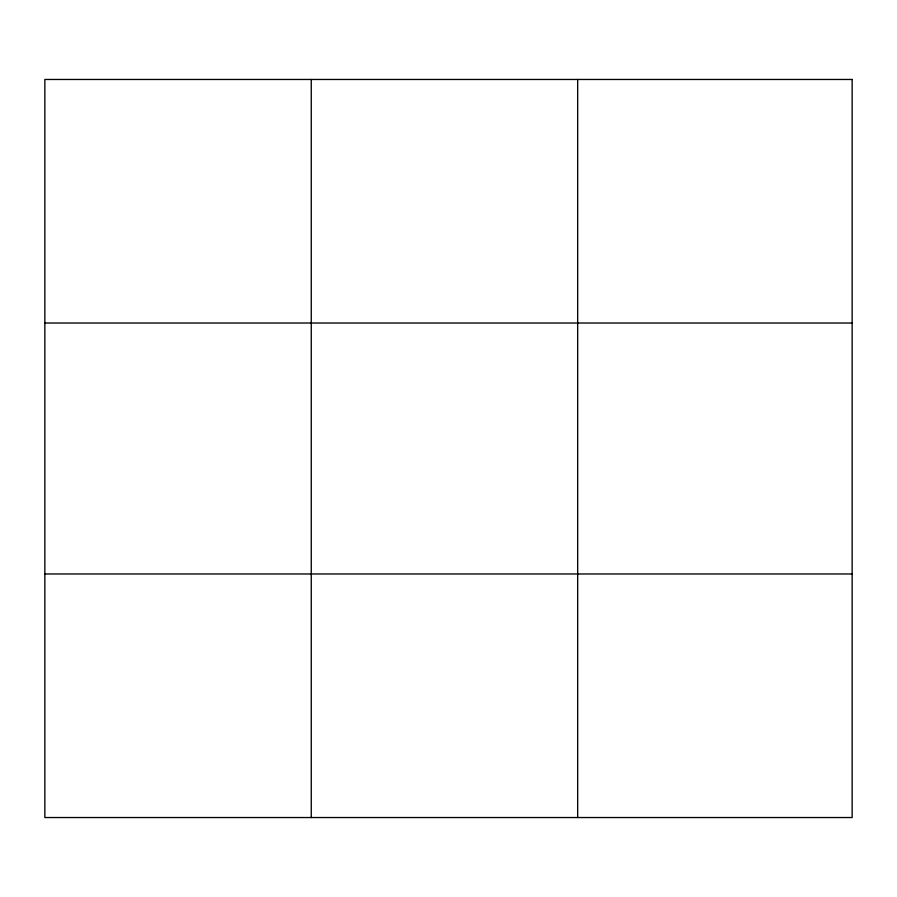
<?xml version="1.0" encoding="UTF-8"?>
<svg xmlns="http://www.w3.org/2000/svg" width="897" height="897" viewBox="0 0 897 897"><rect width="100%" height="100%" fill="white"/><g stroke="black" fill="none" stroke-linecap="round" stroke-linejoin="round"><path stroke-width="1.35" d="M311.259 817.537L311.259 79.463M577.668 817.537L577.668 79.463M44.85 323.021L852.15 323.021M44.85 573.979L852.15 573.979M852.15 79.463L852.15 817.537L44.85 817.537L44.85 79.463L852.15 79.463"/></g></svg>
